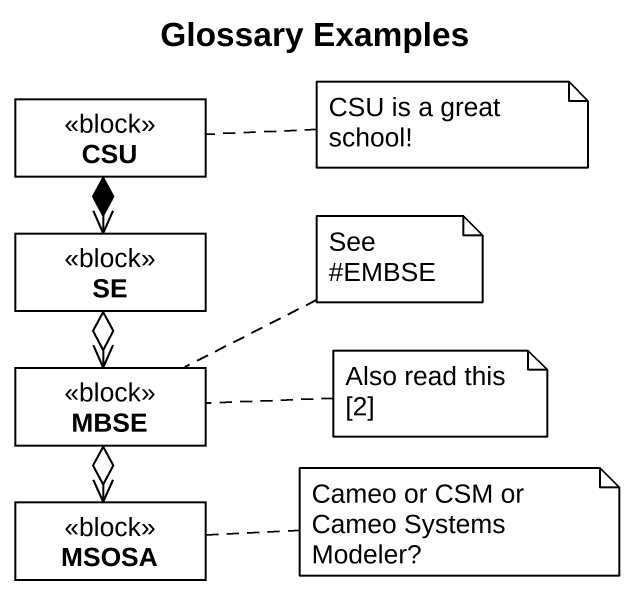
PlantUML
@startuml
title Glossary Examples
hide circle
hide empty members
class CSU <<block>>
class SE <<block>>
class MBSE <<block>>
class MSOSA <<block>>
CSU *--> SE
SE o--> MBSE
MBSE o--> MSOSA
note right of CSU : CSU is a great school!
note right of MBSE : See #EMBSE
note right of MBSE : Also read this [2]
note right of MSOSA : Cameo or CSM or Cameo Systems Modeler?
@enduml
